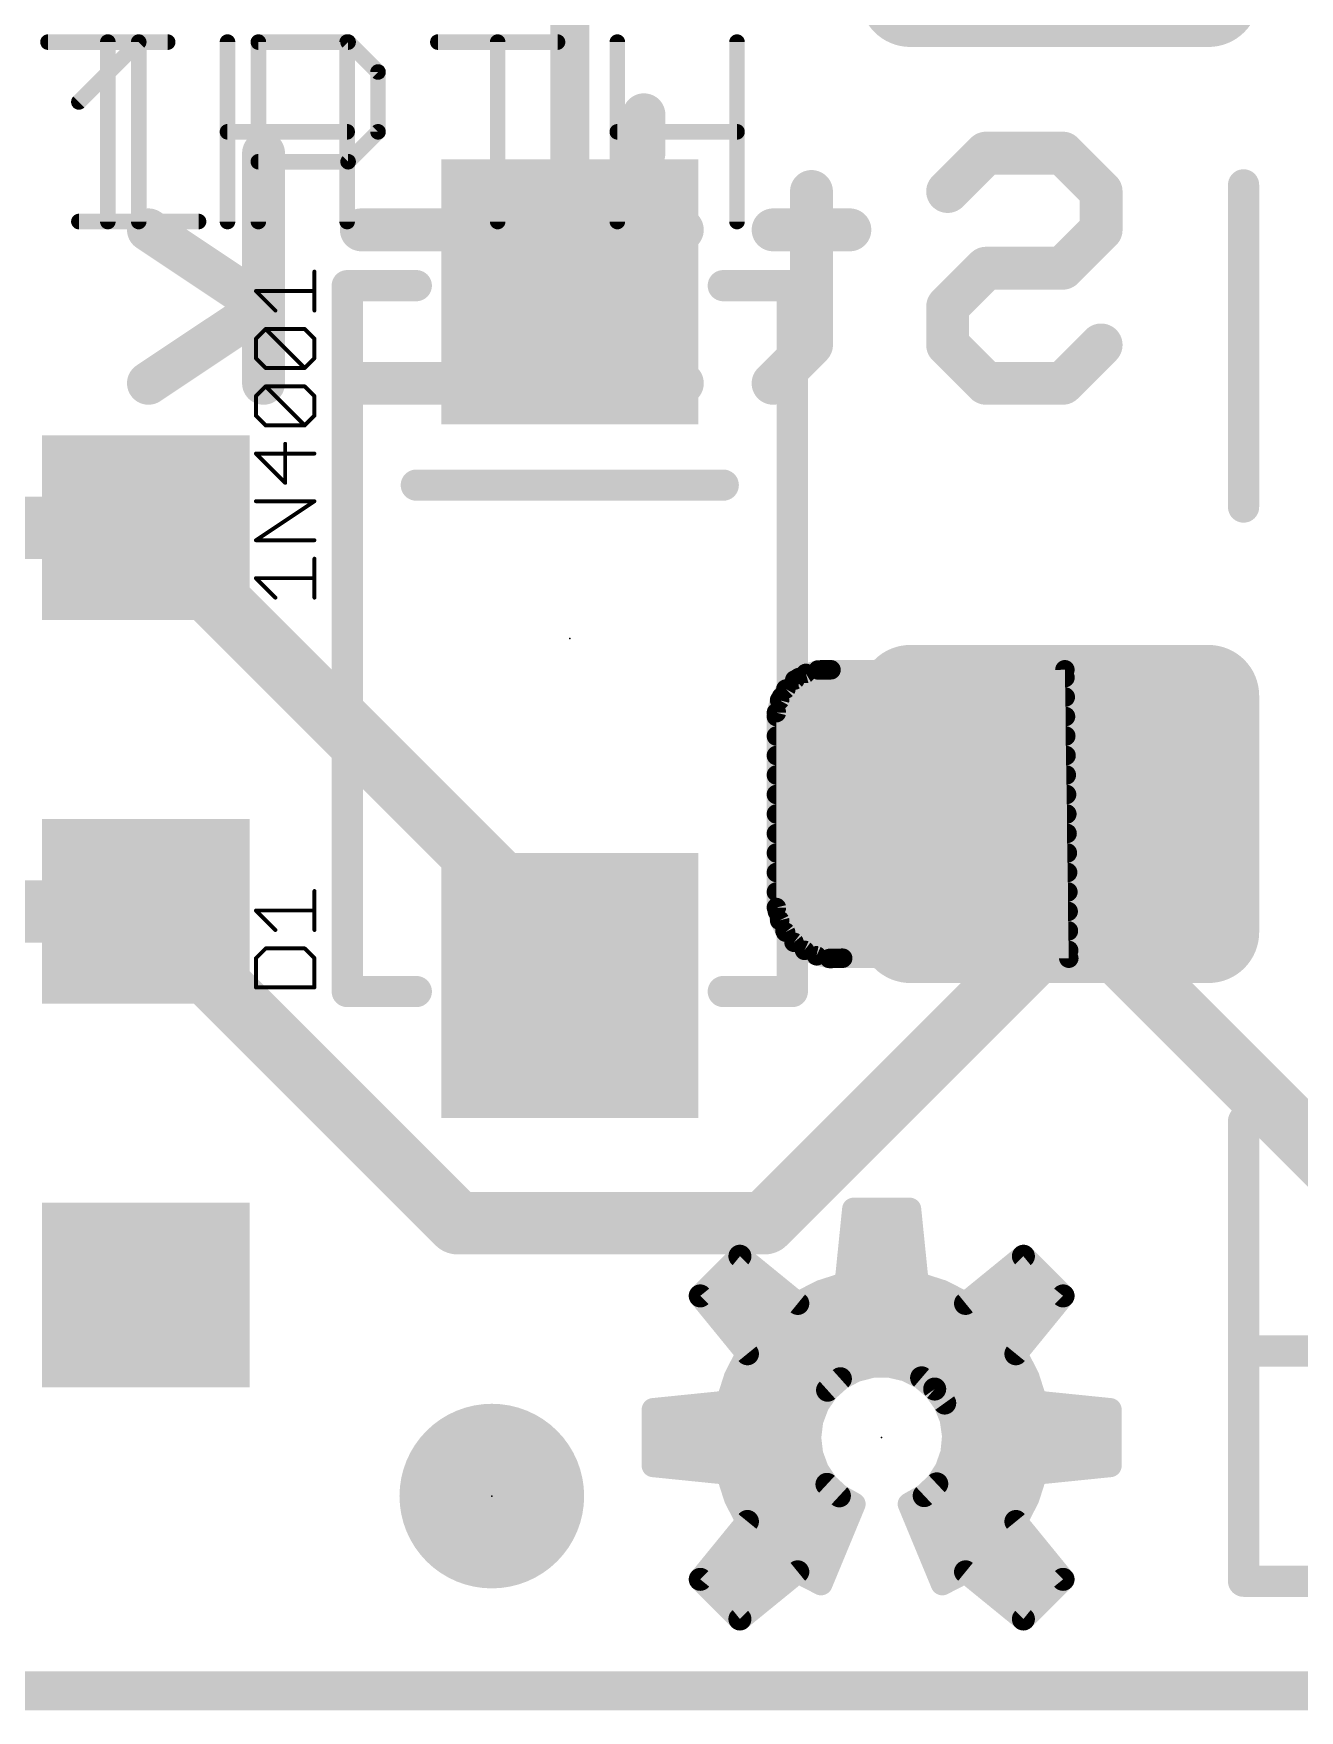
# Model space of a CAD drawing. Extents: x -128 to 56, y -3 to 18.
# Drawn here: x 5.9 to 14.15, y -0.13 to 10.8 of the extents above; entities that cross this region are included whole.
import ezdxf

# ---------------------------------------------------------------- set-up
doc = ezdxf.new("R2010")
doc.units = 0
for name, color, linetype in [('1', 12, 'CONTINUOUS'), ('16', 132, 'CONTINUOUS'), ('20', 53, 'CONTINUOUS'), ('21', 53, 'CONTINUOUS'), ('22', 53, 'CONTINUOUS'), ('23', 53, 'CONTINUOUS'), ('25', 253, 'CONTINUOUS'), ('27', 253, 'CONTINUOUS'), ('29', 253, 'CONTINUOUS'), ('31', 253, 'CONTINUOUS'), ('49', 253, 'CONTINUOUS'), ('51', 53, 'CONTINUOUS')]:
    doc.layers.add(name, color=color, linetype=linetype)

# ---------------------------------------------------------------- blocks, each defined once
blk = doc.blocks.new('RECT')
blk.add_solid([(-0.5, -0.5), (0.5, -0.5), (-0.5, 0.5), (0.5, 0.5)])
blk = doc.blocks.new('RECT320000X384000R30')
at = {"const_width": 0.3}
blk.add_lwpolyline([(0.85, -0.9), (0.85, 0.9, 0.4142), (0.7, 1.05), (-0.7, 1.05, 0.4142), (-0.85, 0.9), (-0.85, -0.9, 0.4142), (-0.7, -1.05), (0.7, -1.05, 0.4142)], format="xyb", close=True, dxfattribs=at)
blk.add_solid([(-0.7254, -0.9254), (0.7254, -0.9254), (-0.7254, 0.9254), (0.7254, 0.9254)])
blk = doc.blocks.new('RECT352512X416512R30')
at = {"const_width": 0.3305}
blk.add_lwpolyline([(0.9364, -0.9711), (0.9364, 0.9711, 0.4142), (0.7711, 1.1364), (-0.7711, 1.1364, 0.4142), (-0.9364, 0.9711), (-0.9364, -0.9711, 0.4142), (-0.7711, -1.1364), (0.7711, -1.1364, 0.4142)], format="xyb", close=True, dxfattribs=at)
blk.add_solid([(-0.7965, -0.9965), (0.7965, -0.9965), (-0.7965, 0.9965), (0.7965, 0.9965)])
blk = doc.blocks.new('PIE')
at = {"const_width": 0.5}
blk.add_lwpolyline([(0, -0.25, 1), (0, 0.25, 1), (0, -0.25)], format="xyb", dxfattribs=at)

msp = doc.modelspace()

# ---------------------------------------------------------------- linework, layer by layer
at = {"layer": '1'}
for points, const_width in [([(9.398, 9.1186), (9.398, 11.808)], 0.254), ([(0.985, 7.58), (6.635, 7.58)], 0.4064), ([(6.635, 7.58), (9.398, 4.817)], 0.4064), ([(12.588, 5.715), (12.588, 5.192)], 0.4064), ([(12.588, 5.192), (12.7, 5.08)], 0.4064), ([(0.985, 5.08), (6.635, 5.08)], 0.4064), ([(6.635, 5.08), (8.667, 3.048)], 0.4064), ([(10.668, 3.048), (12.7, 5.08)], 0.4064), ([(12.7, 5.08), (16.51, 1.27)], 0.4064), ([(9.398, 4.817), (9.398, 4.5974)], 0.4064), ([(8.667, 3.048), (10.668, 3.048)], 0.4064), ([(54.61, 0), (0, 0)], 0.254)]:
    msp.add_lwpolyline(points, dxfattribs=dict(at, const_width=const_width))
for points, const_width in [([(9.3345, 9.1186, 1), (9.4615, 9.1186)], 0.127), ([(6.7068, 7.6518, 1), (6.5632, 7.5082)], 0.2032), ([(6.635, 7.4784, 1), (6.635, 7.6816)], 0.2032), ([(12.6896, 5.715, 1), (12.4864, 5.715)], 0.2032), ([(12.6598, 5.2638, 1), (12.5162, 5.1202)], 0.2032), ([(6.7068, 5.1518, 1), (6.5632, 5.0082)], 0.2032), ([(6.635, 4.9784, 1), (6.635, 5.1816)], 0.2032), ([(12.4864, 5.192, 1), (12.6896, 5.192)], 0.2032), ([(12.7718, 5.1518, 1), (12.6282, 5.0082)], 0.2032), ([(12.7718, 5.0082, 1), (12.6282, 5.1518)], 0.2032), ([(12.6282, 5.0082, 1), (12.7718, 5.1518)], 0.2032), ([(9.4996, 4.817, 1), (9.2964, 4.817)], 0.2032), ([(9.3262, 4.7452, 1), (9.4698, 4.8888)], 0.2032), ([(9.2964, 4.5974, 1), (9.4996, 4.5974)], 0.2032), ([(8.667, 3.1496, 1), (8.667, 2.9464)], 0.2032), ([(8.5952, 2.9762, 1), (8.7388, 3.1198)], 0.2032), ([(10.5962, 3.1198, 1), (10.7398, 2.9762)], 0.2032), ([(10.668, 2.9464, 1), (10.668, 3.1496)], 0.2032)]:
    msp.add_lwpolyline(points, format="xyb", dxfattribs=dict(at, const_width=const_width))
at = {"layer": '16', "const_width": 0.254}
msp.add_lwpolyline([(54.61, 0), (0, 0)], dxfattribs=at)
at = {"layer": '20', "const_width": 0.2032}
msp.add_lwpolyline([(0, 0), (54.61, 0)], dxfattribs=at)
at = {"layer": '21'}
for points, const_width in [([(13.788, 7.715), (13.788, 9.815)], 0.2032), ([(7.948, 4.558), (7.948, 9.158)], 0.2032), ([(7.948, 9.158), (8.398, 9.158)], 0.2032), ([(10.398, 9.158), (10.848, 9.158)], 0.2032), ([(10.848, 9.158), (10.848, 4.558)], 0.2032), ([(8.398, 7.858), (10.398, 7.858)], 0.2032), ([(8.398, 4.558), (7.948, 4.558)], 0.2032), ([(10.848, 4.558), (10.398, 4.558)], 0.2032), ([(13.788, 2.215), (13.788, 3.715)], 0.2032), ([(11.2472, 3.1398), (11.198, 2.6559)], 0.15), ([(11.6128, 3.1398), (11.2472, 3.1398)], 0.15), ([(11.662, 2.6559), (11.6128, 3.1398)], 0.15), ([(11.233, 3), (11.627, 3)], 0.15), ([(10.5065, 2.833), (10.248, 2.5745)], 0.15), ([(10.8835, 2.5256), (10.5065, 2.833)], 0.15), ([(11.2177, 2.85), (11.6423, 2.85)], 0.15), ([(12.3535, 2.833), (11.9765, 2.5256)], 0.15), ([(12.612, 2.5745), (12.3535, 2.833)], 0.15), ([(10.3735, 2.7), (10.6696, 2.7)], 0.15), ([(11.2025, 2.7), (11.6575, 2.7)], 0.15), ([(12.1904, 2.7), (12.4865, 2.7)], 0.15), ([(10.248, 2.5745), (10.5554, 2.1975)], 0.15), ([(10.268, 2.55), (10.8536, 2.55)], 0.15), ([(11.0353, 2.6038), (10.8835, 2.5256)], 0.15), ([(10.9309, 2.55), (11.9291, 2.55)], 0.15), ([(11.198, 2.6559), (11.0353, 2.6038)], 0.15), ([(11.8247, 2.6038), (11.662, 2.6559)], 0.15), ([(11.9765, 2.5256), (11.8247, 2.6038)], 0.15), ([(12.0064, 2.55), (12.592, 2.55)], 0.15), ([(12.3046, 2.1975), (12.612, 2.5745)], 0.15), ([(10.3903, 2.4), (12.4697, 2.4)], 0.15), ([(10.5126, 2.25), (12.3474, 2.25)], 0.15), ([(13.788, 2.215), (15.788, 2.215)], 0.2032), ([(10.5554, 2.1975), (10.4772, 2.0457)], 0.15), ([(11.2601, 2.0878), (11.3688, 2.1156)], 0.15), ([(11.3688, 2.1156), (11.481, 2.1168)], 0.15), ([(11.481, 2.1168), (11.5902, 2.0914)], 0.15), ([(12.3828, 2.0457), (12.3046, 2.1975)], 0.15), ([(10.4772, 2.0457), (10.4251, 1.883)], 0.15), ([(10.5052, 2.1), (11.3078, 2.1)], 0.15), ([(11.0776, 1.96), (11.1611, 2.0349)], 0.15), ([(11.1611, 2.0349), (11.2601, 2.0878)], 0.15), ([(11.5532, 2.1), (12.3548, 2.1)], 0.15), ([(11.5902, 2.0914), (11.6903, 2.0406)], 0.15), ([(11.6903, 2.0406), (11.7755, 1.9676)], 0.15), ([(12.4349, 1.883), (12.3828, 2.0457)], 0.15), ([(10.4466, 1.95), (11.0707, 1.95)], 0.15), ([(11.0142, 1.8674), (11.0776, 1.96)], 0.15), ([(11.7755, 1.9676), (11.8409, 1.8764)], 0.15), ([(11.7881, 1.95), (12.4134, 1.95)], 0.15), ([(10.4251, 1.883), (9.9412, 1.8338)], 0.15), ([(9.9412, 1.8338), (9.9412, 1.4682)], 0.15), ([(9.9412, 1.8), (10.9888, 1.8)], 0.15), ([(10.9747, 1.7624), (11.0142, 1.8674)], 0.15), ([(11.8409, 1.8764), (11.8827, 1.7723)], 0.15), ([(11.8715, 1.8), (12.9188, 1.8)], 0.15), ([(12.9188, 1.8338), (12.4349, 1.883)], 0.15), ([(12.9188, 1.4682), (12.9188, 1.8338)], 0.15), ([(10.9612, 1.651), (10.9747, 1.7624)], 0.15), ([(11.8827, 1.7723), (11.8985, 1.6612)], 0.15), ([(9.9412, 1.65), (10.9613, 1.65)], 0.15), ([(10.9741, 1.5416), (10.9612, 1.651)], 0.15), ([(11.8985, 1.6612), (11.8876, 1.5495)], 0.15), ([(11.8974, 1.65), (12.9188, 1.65)], 0.15), ([(9.9412, 1.5), (10.9895, 1.5)], 0.15), ([(9.9412, 1.4682), (10.4251, 1.419)], 0.15), ([(11.0123, 1.4382), (10.9741, 1.5416)], 0.15), ([(11.8876, 1.5495), (11.8503, 1.4437)], 0.15), ([(11.8701, 1.5), (12.9188, 1.5)], 0.15), ([(12.4349, 1.419), (12.9188, 1.4682)], 0.15), ([(10.4251, 1.419), (10.4772, 1.2563)], 0.15), ([(10.4472, 1.35), (11.0712, 1.35)], 0.15), ([(11.0735, 1.3465), (11.0123, 1.4382)], 0.15), ([(11.1544, 1.2717), (11.0735, 1.3465)], 0.15), ([(11.789, 1.3497), (11.7072, 1.273)], 0.15), ([(11.8503, 1.4437), (11.789, 1.3497)], 0.15), ([(11.7893, 1.35), (12.4128, 1.35)], 0.15), ([(12.3828, 1.2563), (12.4349, 1.419)], 0.15), ([(10.4772, 1.2563), (10.5554, 1.1045)], 0.15), ([(11.2506, 1.2179), (11.1544, 1.2717)], 0.15), ([(11.7072, 1.273), (11.6094, 1.2179)], 0.15), ([(12.3046, 1.1045), (12.3828, 1.2563)], 0.15), ([(10.5062, 1.2), (11.2432, 1.2)], 0.15), ([(11.0353, 0.6982), (11.2506, 1.2179)], 0.15), ([(11.6094, 1.2179), (11.8247, 0.6982)], 0.15), ([(11.6168, 1.2), (12.3538, 1.2)], 0.15), ([(10.5554, 1.1045), (10.248, 0.7275)], 0.15), ([(10.511, 1.05), (11.181, 1.05)], 0.15), ([(11.679, 1.05), (12.349, 1.05)], 0.15), ([(12.612, 0.7275), (12.3046, 1.1045)], 0.15), ([(10.3887, 0.9), (11.1189, 0.9)], 0.15), ([(11.7411, 0.9), (12.4713, 0.9)], 0.15), ([(10.248, 0.7275), (10.5065, 0.469)], 0.15), ([(10.2663, 0.75), (10.8511, 0.75)], 0.15), ([(10.5065, 0.469), (10.8835, 0.7764)], 0.15), ([(10.8835, 0.7764), (11.0353, 0.6982)], 0.15), ([(10.9347, 0.75), (11.0568, 0.75)], 0.15), ([(11.8032, 0.75), (11.9253, 0.75)], 0.15), ([(11.8247, 0.6982), (11.9765, 0.7764)], 0.15), ([(11.9765, 0.7764), (12.3535, 0.469)], 0.15), ([(12.0089, 0.75), (12.5937, 0.75)], 0.15), ([(12.3535, 0.469), (12.612, 0.7275)], 0.15), ([(10.3755, 0.6), (10.6672, 0.6)], 0.15), ([(12.1928, 0.6), (12.4845, 0.6)], 0.15)]:
    msp.add_lwpolyline(points, dxfattribs=dict(at, const_width=const_width))
for points, const_width in [([(13.8388, 9.815, 1), (13.7372, 9.815)], 0.1016), ([(7.9988, 9.158, 1), (7.8972, 9.158)], 0.1016), ([(7.948, 9.2088, 1), (7.948, 9.1072)], 0.1016), ([(8.398, 9.1072, 1), (8.398, 9.2088)], 0.1016), ([(10.398, 9.2088, 1), (10.398, 9.1072)], 0.1016), ([(10.8988, 9.158, 1), (10.7972, 9.158)], 0.1016), ([(10.848, 9.1072, 1), (10.848, 9.2088)], 0.1016), ([(8.398, 7.9088, 1), (8.398, 7.8072)], 0.1016), ([(10.398, 7.8072, 1), (10.398, 7.9088)], 0.1016), ([(13.7372, 7.715, 1), (13.8388, 7.715)], 0.1016), ([(7.948, 4.6088, 1), (7.948, 4.5072)], 0.1016), ([(7.8972, 4.558, 1), (7.9988, 4.558)], 0.1016), ([(8.398, 4.5072, 1), (8.398, 4.6088)], 0.1016), ([(10.398, 4.6088, 1), (10.398, 4.5072)], 0.1016), ([(10.7972, 4.558, 1), (10.8988, 4.558)], 0.1016), ([(10.848, 4.5072, 1), (10.848, 4.6088)], 0.1016), ([(13.8388, 3.715, 1), (13.7372, 3.715)], 0.1016), ([(11.2472, 3.1773, 1), (11.2472, 3.1023)], 0.075), ([(11.2845, 3.136, 1), (11.2099, 3.1436)], 0.075), ([(11.6501, 3.1436, 1), (11.5755, 3.136)], 0.075), ([(11.6128, 3.1023, 1), (11.6128, 3.1773)], 0.075), ([(11.233, 3.0375, 1), (11.233, 2.9625)], 0.075), ([(11.627, 2.9625, 1), (11.627, 3.0375)], 0.075), ([(10.5302, 2.8621, 1), (10.4828, 2.8039)], 0.075), ([(10.533, 2.8065, 1), (10.48, 2.8595)], 0.075), ([(11.2177, 2.8875, 1), (11.2177, 2.8125)], 0.075), ([(11.6423, 2.8125, 1), (11.6423, 2.8875)], 0.075), ([(12.38, 2.8595, 1), (12.327, 2.8065)], 0.075), ([(12.3772, 2.8039, 1), (12.3298, 2.8621)], 0.075), ([(10.3735, 2.7375, 1), (10.3735, 2.6625)], 0.075), ([(10.6696, 2.6625, 1), (10.6696, 2.7375)], 0.075), ([(11.2025, 2.7375, 1), (11.2025, 2.6625)], 0.075), ([(11.6575, 2.6625, 1), (11.6575, 2.7375)], 0.075), ([(12.1904, 2.7375, 1), (12.1904, 2.6625)], 0.075), ([(12.4865, 2.6625, 1), (12.4865, 2.7375)], 0.075), ([(10.2771, 2.5982, 1), (10.2189, 2.5508)], 0.075), ([(10.2215, 2.601, 1), (10.2745, 2.548)], 0.075), ([(10.268, 2.5875, 1), (10.268, 2.5125)], 0.075), ([(10.8536, 2.5125, 1), (10.8536, 2.5875)], 0.075), ([(10.9309, 2.5875, 1), (10.9309, 2.5125)], 0.075), ([(11.0239, 2.6395, 1), (11.0468, 2.5681)], 0.075), ([(11.0525, 2.5705, 1), (11.0182, 2.6372)], 0.075), ([(11.1607, 2.6597, 1), (11.2353, 2.6521)], 0.075), ([(11.2094, 2.6202, 1), (11.1866, 2.6916)], 0.075), ([(11.6734, 2.6916, 1), (11.6506, 2.6202)], 0.075), ([(11.6247, 2.6521, 1), (11.6993, 2.6597)], 0.075), ([(11.8418, 2.6372, 1), (11.8075, 2.5705)], 0.075), ([(11.8132, 2.5681, 1), (11.8361, 2.6395)], 0.075), ([(11.9291, 2.5125, 1), (11.9291, 2.5875)], 0.075), ([(12.0064, 2.5875, 1), (12.0064, 2.5125)], 0.075), ([(12.6411, 2.5508, 1), (12.5829, 2.5982)], 0.075), ([(12.5855, 2.548, 1), (12.6385, 2.601)], 0.075), ([(12.592, 2.5125, 1), (12.592, 2.5875)], 0.075), ([(10.8663, 2.5589, 1), (10.9007, 2.4923)], 0.075), ([(10.8598, 2.4965, 1), (10.9072, 2.5547)], 0.075), ([(11.9528, 2.5547, 1), (12.0002, 2.4965)], 0.075), ([(11.9593, 2.4923, 1), (11.9937, 2.5589)], 0.075), ([(10.3903, 2.4375, 1), (10.3903, 2.3625)], 0.075), ([(12.4697, 2.3625, 1), (12.4697, 2.4375)], 0.075), ([(10.5126, 2.2875, 1), (10.5126, 2.2125)], 0.075), ([(12.3474, 2.2125, 1), (12.3474, 2.2875)], 0.075), ([(13.788, 2.2658, 1), (13.788, 2.1642)], 0.1016), ([(10.5887, 2.1803, 1), (10.5221, 2.2147)], 0.075), ([(10.5263, 2.1738, 1), (10.5845, 2.2212)], 0.075), ([(11.3684, 2.1531, 1), (11.3692, 2.0781)], 0.075), ([(11.3781, 2.0793, 1), (11.3595, 2.1519)], 0.075), ([(11.4895, 2.1534, 1), (11.4725, 2.0803)], 0.075), ([(11.4814, 2.0793, 1), (11.4806, 2.1543)], 0.075), ([(12.3379, 2.2147, 1), (12.2713, 2.1803)], 0.075), ([(12.2755, 2.2212, 1), (12.3337, 2.1738)], 0.075), ([(13.7372, 2.215, 1), (13.8388, 2.215)], 0.1016), ([(10.4438, 2.0628, 1), (10.5105, 2.0285)], 0.075), ([(10.5129, 2.0342, 1), (10.4415, 2.0571)], 0.075), ([(10.5052, 2.1375, 1), (10.5052, 2.0625)], 0.075), ([(11.1434, 2.068, 1), (11.1788, 2.0018)], 0.075), ([(11.1861, 2.007, 1), (11.1361, 2.0628)], 0.075), ([(11.2508, 2.1241, 1), (11.2694, 2.0514)], 0.075), ([(11.2778, 2.0547, 1), (11.2424, 2.1208)], 0.075), ([(11.3078, 2.0625, 1), (11.3078, 2.1375)], 0.075), ([(11.5532, 2.1375, 1), (11.5532, 2.0625)], 0.075), ([(11.6072, 2.1248, 1), (11.5733, 2.0579)], 0.075), ([(11.5817, 2.0548, 1), (11.5988, 2.1279)], 0.075), ([(11.7147, 2.0691, 1), (11.6659, 2.0122)], 0.075), ([(11.6734, 2.0072, 1), (11.7073, 2.0741)], 0.075), ([(12.4185, 2.0571, 1), (12.3471, 2.0342)], 0.075), ([(12.3495, 2.0285, 1), (12.4162, 2.0628)], 0.075), ([(12.3548, 2.0625, 1), (12.3548, 2.1375)], 0.075), ([(10.4466, 1.9875, 1), (10.4466, 1.9125)], 0.075), ([(11.0525, 1.9879, 1), (11.1026, 1.9321)], 0.075), ([(11.1085, 1.9388, 1), (11.0466, 1.9812)], 0.075), ([(11.0707, 1.9125, 1), (11.0707, 1.9875)], 0.075), ([(11.806, 1.9894, 1), (11.745, 1.9457)], 0.075), ([(11.7881, 1.9875, 1), (11.7881, 1.9125)], 0.075), ([(11.7511, 1.9391, 1), (11.7999, 1.996)], 0.075), ([(12.4134, 1.9125, 1), (12.4134, 1.9875)], 0.075), ([(9.9787, 1.8338, 1), (9.9037, 1.8338)], 0.075), ([(9.9374, 1.8711, 1), (9.945, 1.7965)], 0.075), ([(9.9412, 1.8375, 1), (9.9412, 1.7625)], 0.075), ([(10.3894, 1.8944, 1), (10.4608, 1.8716)], 0.075), ([(10.4289, 1.8457, 1), (10.4213, 1.9203)], 0.075), ([(10.9832, 1.8886, 1), (11.0451, 1.8462)], 0.075), ([(11.0493, 1.8542, 1), (10.9791, 1.8806)], 0.075), ([(10.9888, 1.7625, 1), (10.9888, 1.8375)], 0.075), ([(11.8756, 1.8904, 1), (11.8061, 1.8624)], 0.075), ([(11.8104, 1.8545, 1), (11.8713, 1.8982)], 0.075), ([(11.8715, 1.8375, 1), (11.8715, 1.7625)], 0.075), ([(12.4387, 1.9203, 1), (12.4311, 1.8457)], 0.075), ([(12.3992, 1.8716, 1), (12.4706, 1.8944)], 0.075), ([(12.9563, 1.8338, 1), (12.8813, 1.8338)], 0.075), ([(12.915, 1.7965, 1), (12.9226, 1.8711)], 0.075), ([(12.9188, 1.7625, 1), (12.9188, 1.8375)], 0.075), ([(10.9396, 1.7756, 1), (11.0097, 1.7492)], 0.075), ([(11.0119, 1.7579, 1), (10.9374, 1.7669)], 0.075), ([(11.9198, 1.7776, 1), (11.8455, 1.767)], 0.075), ([(11.8479, 1.7583, 1), (11.9175, 1.7862)], 0.075), ([(9.9412, 1.6875, 1), (9.9412, 1.6125)], 0.075), ([(10.9984, 1.6554, 1), (10.924, 1.6466)], 0.075), ([(10.924, 1.6555, 1), (10.9984, 1.6465)], 0.075), ([(10.9613, 1.6125, 1), (10.9613, 1.6875)], 0.075), ([(11.8974, 1.6875, 1), (11.8974, 1.6125)], 0.075), ([(11.9359, 1.6575, 1), (11.8612, 1.6648)], 0.075), ([(11.8614, 1.6559, 1), (11.9357, 1.6665)], 0.075), ([(12.9188, 1.6125, 1), (12.9188, 1.6875)], 0.075), ([(9.9412, 1.5375, 1), (9.9412, 1.4625)], 0.075), ([(9.945, 1.5055, 1), (9.9374, 1.4309)], 0.075), ([(11.0093, 1.5545, 1), (10.939, 1.5286)], 0.075), ([(10.9369, 1.5372, 1), (11.0114, 1.546)], 0.075), ([(10.9895, 1.4625, 1), (10.9895, 1.5375)], 0.075), ([(11.8701, 1.5375, 1), (11.8701, 1.4625)], 0.075), ([(11.8502, 1.5532, 1), (11.9249, 1.5458)], 0.075), ([(11.9229, 1.5371, 1), (11.8522, 1.562)], 0.075), ([(12.9226, 1.4309, 1), (12.915, 1.5055)], 0.075), ([(12.9188, 1.4625, 1), (12.9188, 1.5375)], 0.075), ([(9.9037, 1.4682, 1), (9.9787, 1.4682)], 0.075), ([(10.4608, 1.4304, 1), (10.3894, 1.4076)], 0.075), ([(10.4472, 1.3875, 1), (10.4472, 1.3125)], 0.075), ([(10.4213, 1.3817, 1), (10.4289, 1.4563)], 0.075), ([(11.0435, 1.459, 1), (10.9811, 1.4173)], 0.075), ([(10.9771, 1.4252, 1), (11.0475, 1.4511)], 0.075), ([(11.099, 1.3741, 1), (11.0481, 1.319)], 0.075), ([(11.0712, 1.3125, 1), (11.0712, 1.3875)], 0.075), ([(11.7893, 1.3875, 1), (11.7893, 1.3125)], 0.075), ([(11.8147, 1.3223, 1), (11.7634, 1.377)], 0.075), ([(11.815, 1.4561, 1), (11.8857, 1.4312)], 0.075), ([(11.8818, 1.4232, 1), (11.8189, 1.4641)], 0.075), ([(12.4311, 1.4563, 1), (12.4387, 1.3817)], 0.075), ([(12.4706, 1.4076, 1), (12.3992, 1.4304)], 0.075), ([(12.4128, 1.3125, 1), (12.4128, 1.3875)], 0.075), ([(12.8813, 1.4682, 1), (12.9563, 1.4682)], 0.075), ([(10.5105, 1.2735, 1), (10.4438, 1.2392)], 0.075), ([(11.0423, 1.3257, 1), (11.1047, 1.3674)], 0.075), ([(11.1728, 1.3045, 1), (11.1361, 1.239)], 0.075), ([(11.129, 1.2442, 1), (11.1799, 1.2993)], 0.075), ([(11.6815, 1.3003, 1), (11.7328, 1.2456)], 0.075), ([(11.7256, 1.2403, 1), (11.6888, 1.3056)], 0.075), ([(11.7576, 1.3702, 1), (11.8205, 1.3292)], 0.075), ([(12.4162, 1.2392, 1), (12.3495, 1.2735)], 0.075), ([(10.4415, 1.2449, 1), (10.5129, 1.2678)], 0.075), ([(10.5062, 1.2375, 1), (10.5062, 1.1625)], 0.075), ([(11.2852, 1.2035, 1), (11.216, 1.2323)], 0.075), ([(11.2323, 1.1852, 1), (11.2689, 1.2506)], 0.075), ([(11.2432, 1.1625, 1), (11.2432, 1.2375)], 0.075), ([(11.644, 1.2323, 1), (11.5748, 1.2035)], 0.075), ([(11.591, 1.2506, 1), (11.6278, 1.1852)], 0.075), ([(11.6168, 1.2375, 1), (11.6168, 1.1625)], 0.075), ([(12.3471, 1.2678, 1), (12.4185, 1.2449)], 0.075), ([(12.3538, 1.1625, 1), (12.3538, 1.2375)], 0.075), ([(10.511, 1.0875, 1), (10.511, 1.0125)], 0.075), ([(10.5221, 1.0873, 1), (10.5887, 1.1217)], 0.075), ([(10.5845, 1.0808, 1), (10.5263, 1.1282)], 0.075), ([(11.181, 1.0125, 1), (11.181, 1.0875)], 0.075), ([(11.679, 1.0875, 1), (11.679, 1.0125)], 0.075), ([(12.3337, 1.1282, 1), (12.2755, 1.0808)], 0.075), ([(12.2713, 1.1217, 1), (12.3379, 1.0873)], 0.075), ([(12.349, 1.0125, 1), (12.349, 1.0875)], 0.075), ([(10.3887, 0.9375, 1), (10.3887, 0.8625)], 0.075), ([(11.1189, 0.8625, 1), (11.1189, 0.9375)], 0.075), ([(11.7411, 0.9375, 1), (11.7411, 0.8625)], 0.075), ([(12.4713, 0.8625, 1), (12.4713, 0.9375)], 0.075), ([(10.2745, 0.754, 1), (10.2215, 0.701)], 0.075), ([(10.2189, 0.7512, 1), (10.2771, 0.7038)], 0.075), ([(10.2663, 0.7875, 1), (10.2663, 0.7125)], 0.075), ([(10.9007, 0.8097, 1), (10.8663, 0.7431)], 0.075), ([(10.8511, 0.7125, 1), (10.8511, 0.7875)], 0.075), ([(10.9072, 0.7473, 1), (10.8598, 0.8055)], 0.075), ([(10.9347, 0.7875, 1), (10.9347, 0.7125)], 0.075), ([(11.0181, 0.6649, 1), (11.0525, 0.7315)], 0.075), ([(11.0568, 0.7125, 1), (11.0568, 0.7875)], 0.075), ([(11.8032, 0.7875, 1), (11.8032, 0.7125)], 0.075), ([(11.8075, 0.7315, 1), (11.8419, 0.6649)], 0.075), ([(11.9253, 0.7125, 1), (11.9253, 0.7875)], 0.075), ([(12.0002, 0.8055, 1), (11.9528, 0.7473)], 0.075), ([(11.9937, 0.7431, 1), (11.9593, 0.8097)], 0.075), ([(12.0089, 0.7875, 1), (12.0089, 0.7125)], 0.075), ([(12.5829, 0.7038, 1), (12.6411, 0.7512)], 0.075), ([(12.6385, 0.701, 1), (12.5855, 0.754)], 0.075), ([(12.5937, 0.7125, 1), (12.5937, 0.7875)], 0.075), ([(10.3755, 0.6375, 1), (10.3755, 0.5625)], 0.075), ([(10.6672, 0.5625, 1), (10.6672, 0.6375)], 0.075), ([(11.0007, 0.7126, 1), (11.0699, 0.6838)], 0.075), ([(11.7901, 0.6838, 1), (11.8593, 0.7126)], 0.075), ([(12.1928, 0.6375, 1), (12.1928, 0.5625)], 0.075), ([(12.4845, 0.5625, 1), (12.4845, 0.6375)], 0.075), ([(10.4828, 0.4981, 1), (10.5302, 0.4399)], 0.075), ([(10.48, 0.4425, 1), (10.533, 0.4955)], 0.075), ([(12.327, 0.4955, 1), (12.38, 0.4425)], 0.075), ([(12.3298, 0.4399, 1), (12.3772, 0.4981)], 0.075)]:
    msp.add_lwpolyline(points, format="xyb", dxfattribs=dict(at, const_width=const_width))
at = {"layer": '22', "const_width": 0.2794}
for points in [[(9.8813, 10.2716), (9.8813, 10.0216)], [(7.4027, 8.5217), (7.4027, 10.0216)], [(11.8599, 9.7716), (12.1099, 10.0216)], [(12.1099, 10.0216), (12.6099, 10.0216)], [(12.6099, 10.0216), (12.8598, 9.7716)], [(10.9727, 9.7716), (10.9727, 8.7717)], [(12.8598, 9.7716), (12.8598, 9.5216)], [(7.4027, 9.0217), (6.6527, 9.5216)], [(8.0399, 9.5216), (8.7898, 9.5216)], [(8.7898, 9.5216), (9.0398, 9.2716)], [(10.1313, 9.5216), (9.8813, 9.5216)], [(9.8813, 9.5216), (9.8813, 8.5217)], [(11.2227, 9.5216), (10.7227, 9.5216)], [(12.8598, 9.5216), (12.6099, 9.2716)], [(9.0398, 9.2716), (9.0398, 8.7717)], [(12.1099, 9.2716), (11.8599, 9.0217)], [(12.6099, 9.2716), (12.1099, 9.2716)], [(6.6527, 8.5217), (7.4027, 9.0217)], [(11.8599, 9.0217), (11.8599, 8.7717)], [(9.0398, 8.7717), (8.7898, 8.5217)], [(10.9727, 8.7717), (10.7227, 8.5217)], [(11.8599, 8.7717), (12.1099, 8.5217)], [(12.6099, 8.5217), (12.8598, 8.7717)], [(8.7898, 8.5217), (8.0399, 8.5217)], [(10.1313, 8.5217), (9.6313, 8.5217)], [(12.1099, 8.5217), (12.6099, 8.5217)]]:
    msp.add_lwpolyline(points, dxfattribs=at)
at = {"layer": '22', "const_width": 0.1397}
for points in [[(9.9511, 10.2716, 1), (9.8114, 10.2716)], [(7.4725, 10.0216, 1), (7.3328, 10.0216)], [(9.8114, 10.0216, 1), (9.9511, 10.0216)], [(12.1099, 10.0914, 1), (12.1099, 9.9517)], [(12.1593, 9.9722, 1), (12.0605, 10.071)], [(12.6593, 10.071, 1), (12.5605, 9.9722)], [(12.6099, 9.9517, 1), (12.6099, 10.0914)], [(11.0426, 9.7716, 1), (10.9029, 9.7716)], [(11.8105, 9.821, 1), (11.9093, 9.7222)], [(12.9297, 9.7716, 1), (12.79, 9.7716)], [(12.8105, 9.7222, 1), (12.9092, 9.821)], [(6.6915, 9.5797, 1), (6.614, 9.4635)], [(8.0399, 9.5915, 1), (8.0399, 9.4518)], [(8.8392, 9.571, 1), (8.7404, 9.4722)], [(8.7898, 9.4518, 1), (8.7898, 9.5915)], [(9.8813, 9.5915, 1), (9.8813, 9.4518)], [(9.9511, 9.5216, 1), (9.8114, 9.5216)], [(10.1313, 9.4518, 1), (10.1313, 9.5915)], [(10.7227, 9.5915, 1), (10.7227, 9.4518)], [(11.2227, 9.4518, 1), (11.2227, 9.5915)], [(12.9092, 9.4722, 1), (12.8105, 9.571)], [(12.79, 9.5216, 1), (12.9297, 9.5216)], [(9.1097, 9.2716, 1), (8.97, 9.2716)], [(12.1099, 9.3415, 1), (12.1099, 9.2018)], [(12.1593, 9.2222, 1), (12.0605, 9.321)], [(12.6099, 9.2018, 1), (12.6099, 9.3415)], [(8.9904, 9.2222, 1), (9.0892, 9.321)], [(12.5605, 9.321, 1), (12.6593, 9.2222)], [(7.4414, 8.9635, 1), (7.3639, 9.0798)], [(7.3639, 8.9635, 1), (7.4414, 9.0798)], [(11.8105, 9.0711, 1), (11.9093, 8.9723)], [(11.9298, 9.0217, 1), (11.7901, 9.0217)], [(9.0892, 8.7223, 1), (8.9904, 8.8211)], [(11.0221, 8.7223, 1), (10.9233, 8.8211)], [(11.9093, 8.8211, 1), (11.8105, 8.7223)], [(12.9092, 8.7223, 1), (12.8105, 8.8211)], [(8.97, 8.7717, 1), (9.1097, 8.7717)], [(10.9029, 8.7717, 1), (11.0426, 8.7717)], [(11.7901, 8.7717, 1), (11.9298, 8.7717)], [(6.614, 8.5798, 1), (6.6915, 8.4636)], [(8.0399, 8.5916, 1), (8.0399, 8.4519)], [(8.7404, 8.5711, 1), (8.8392, 8.4723)], [(8.7898, 8.4519, 1), (8.7898, 8.5916)], [(9.6313, 8.5916, 1), (9.6313, 8.4519)], [(10.1313, 8.4519, 1), (10.1313, 8.5916)], [(10.6733, 8.5711, 1), (10.7721, 8.4723)], [(12.1099, 8.5916, 1), (12.1099, 8.4519)], [(12.0605, 8.4723, 1), (12.1593, 8.5711)], [(12.5605, 8.5711, 1), (12.6593, 8.4723)], [(12.6099, 8.4519, 1), (12.6099, 8.5916)], [(7.3328, 8.5217, 1), (7.4725, 8.5217)], [(9.8114, 8.5217, 1), (9.9511, 8.5217)]]:
    msp.add_lwpolyline(points, format="xyb", dxfattribs=at)
at = {"layer": '23'}
for p in [(9.398, 6.858), (11.43, 1.651), (8.89, 1.27)]:
    msp.add_point(p, dxfattribs=at)
at = {"layer": '25', "const_width": 0.0127}
for points in [[(7.7407, 5.2131, 1), (7.7279, 5.2131)], [(7.3575, 5.0905, 1), (7.3485, 5.0815)], [(7.353, 5.0924, 1), (7.353, 5.0797)], [(7.7343, 5.0797, 1), (7.7343, 5.0924)], [(7.4756, 4.9544, 1), (7.4846, 4.9634)], [(7.7279, 4.9589, 1), (7.7407, 4.9589)], [(7.4165, 4.8453, 1), (7.4165, 4.8326)], [(7.421, 4.8344, 1), (7.412, 4.8434)], [(7.6752, 4.8434, 1), (7.6663, 4.8344)], [(7.6707, 4.8326, 1), (7.6707, 4.8453)], [(7.3593, 4.7754, 1), (7.3466, 4.7754)], [(7.3485, 4.7799, 1), (7.3575, 4.7709)], [(7.7407, 4.7754, 1), (7.7279, 4.7754)], [(7.7298, 4.7709, 1), (7.7388, 4.7799)], [(7.3466, 4.5847, 1), (7.3593, 4.5847)], [(7.353, 4.5911, 1), (7.353, 4.5784)], [(7.7279, 4.5847, 1), (7.7407, 4.5847)], [(7.7343, 4.5784, 1), (7.7343, 4.5911)]]:
    msp.add_lwpolyline(points, format="xyb", dxfattribs=at)
at = {"layer": '25', "const_width": 0.0254}
for points in [[(7.7343, 4.9589), (7.7343, 5.2131)], [(7.4801, 4.9589), (7.353, 5.086)], [(7.353, 5.086), (7.7343, 5.086)], [(7.4165, 4.8389), (7.353, 4.7754)], [(7.6707, 4.8389), (7.4165, 4.8389)], [(7.7343, 4.7754), (7.6707, 4.8389)], [(7.353, 4.7754), (7.353, 4.5847)], [(7.7343, 4.5847), (7.7343, 4.7754)], [(7.353, 4.5847), (7.7343, 4.5847)]]:
    msp.add_lwpolyline(points, dxfattribs=at)
at = {"layer": '27'}
for points, const_width in [([(5.9984, 10.7452), (6.778, 10.7452)], 0.1016), ([(6.1996, 10.3554), (6.5894, 10.7452)], 0.1016), ([(6.3882, 9.5758), (6.3882, 10.7452)], 0.1016), ([(6.5894, 10.7452), (6.5894, 9.5758)], 0.1016), ([(7.1678, 9.5758), (7.1678, 10.7452)], 0.1016), ([(7.369, 9.5758), (7.369, 10.7452)], 0.1016), ([(7.369, 10.7452), (7.9537, 10.7452)], 0.1016), ([(7.9474, 10.7452), (7.9474, 9.5758)], 0.1016), ([(7.9537, 10.7452), (8.1486, 10.5503)], 0.1016), ([(8.5384, 10.7452), (9.318, 10.7452)], 0.1016), ([(8.9282, 9.5758), (8.9282, 10.7452)], 0.1016), ([(9.7078, 9.5758), (9.7078, 10.7452)], 0.1016), ([(10.4874, 10.7452), (10.4874, 9.5758)], 0.1016), ([(8.1486, 10.5503), (8.1486, 10.1605)], 0.1016), ([(7.1678, 10.1605), (7.9474, 10.1605)], 0.1016), ([(8.1486, 10.1605), (7.9537, 9.9656)], 0.1016), ([(9.7078, 10.1605), (10.4874, 10.1605)], 0.1016), ([(7.9537, 9.9656), (7.369, 9.9656)], 0.1016), ([(6.1996, 9.5758), (6.9792, 9.5758)], 0.1016), ([(7.7343, 8.9957), (7.7343, 9.2499)], 0.0254), ([(7.4801, 8.9957), (7.353, 9.1228)], 0.0254), ([(7.353, 9.1228), (7.7343, 9.1228)], 0.0254), ([(7.353, 8.8122), (7.4165, 8.8757)], 0.0254), ([(7.4165, 8.8757), (7.6707, 8.8757)], 0.0254), ([(7.6707, 8.6215), (7.4165, 8.8757)], 0.0254), ([(7.6707, 8.8757), (7.7343, 8.8122)], 0.0254), ([(7.353, 8.6851), (7.353, 8.8122)], 0.0254), ([(7.7343, 8.8122), (7.7343, 8.6851)], 0.0254), ([(7.4165, 8.6215), (7.353, 8.6851)], 0.0254), ([(7.6707, 8.6215), (7.4165, 8.6215)], 0.0254), ([(7.7343, 8.6851), (7.6707, 8.6215)], 0.0254), ([(7.353, 8.438), (7.4165, 8.5015)], 0.0254), ([(7.353, 8.3109), (7.353, 8.438)], 0.0254), ([(7.4165, 8.5015), (7.6707, 8.5015)], 0.0254), ([(7.6707, 8.2473), (7.4165, 8.5015)], 0.0254), ([(7.6707, 8.5015), (7.7343, 8.438)], 0.0254), ([(7.7343, 8.438), (7.7343, 8.3109)], 0.0254), ([(7.4165, 8.2473), (7.353, 8.3109)], 0.0254), ([(7.7343, 8.3109), (7.6707, 8.2473)], 0.0254), ([(7.6707, 8.2473), (7.4165, 8.2473)], 0.0254), ([(7.5436, 7.8731), (7.5436, 8.1273)], 0.0254), ([(7.7343, 8.0638), (7.353, 8.0638)], 0.0254), ([(7.353, 8.0638), (7.5436, 7.8731)], 0.0254), ([(7.353, 7.4989), (7.7343, 7.7531)], 0.0254), ([(7.7343, 7.7531), (7.353, 7.7531)], 0.0254), ([(7.7343, 7.4989), (7.353, 7.4989)], 0.0254), ([(7.7343, 7.1247), (7.7343, 7.3789)], 0.0254), ([(7.4801, 7.1247), (7.353, 7.2518)], 0.0254), ([(7.353, 7.2518), (7.7343, 7.2518)], 0.0254)]:
    msp.add_lwpolyline(points, dxfattribs=dict(at, const_width=const_width))
for points, const_width in [([(5.9984, 10.7706, 1), (5.9984, 10.7198)], 0.0508), ([(6.4136, 10.7452, 1), (6.3628, 10.7452)], 0.0508), ([(6.6148, 10.7452, 1), (6.564, 10.7452)], 0.0508), ([(6.6074, 10.7272, 1), (6.5714, 10.7632)], 0.0508), ([(6.778, 10.7198, 1), (6.778, 10.7706)], 0.0508), ([(7.1932, 10.7452, 1), (7.1424, 10.7452)], 0.0508), ([(7.3944, 10.7452, 1), (7.3436, 10.7452)], 0.0508), ([(7.369, 10.7706, 1), (7.369, 10.7198)], 0.0508), ([(7.9728, 10.7452, 1), (7.922, 10.7452)], 0.0508), ([(7.9716, 10.7632, 1), (7.9357, 10.7272)], 0.0508), ([(7.9537, 10.7198, 1), (7.9537, 10.7706)], 0.0508), ([(8.5384, 10.7706, 1), (8.5384, 10.7198)], 0.0508), ([(8.9536, 10.7452, 1), (8.9028, 10.7452)], 0.0508), ([(9.318, 10.7198, 1), (9.318, 10.7706)], 0.0508), ([(9.7332, 10.7452, 1), (9.6824, 10.7452)], 0.0508), ([(10.5128, 10.7452, 1), (10.462, 10.7452)], 0.0508), ([(8.174, 10.5503, 1), (8.1232, 10.5503)], 0.0508), ([(8.1306, 10.5323, 1), (8.1665, 10.5683)], 0.0508), ([(6.1816, 10.3734, 1), (6.2176, 10.3374)], 0.0508), ([(7.1678, 10.1859, 1), (7.1678, 10.1351)], 0.0508), ([(7.9474, 10.1351, 1), (7.9474, 10.1859)], 0.0508), ([(8.1232, 10.1605, 1), (8.174, 10.1605)], 0.0508), ([(8.1665, 10.1425, 1), (8.1306, 10.1785)], 0.0508), ([(9.7078, 10.1859, 1), (9.7078, 10.1351)], 0.0508), ([(10.4874, 10.1351, 1), (10.4874, 10.1859)], 0.0508), ([(7.369, 9.991, 1), (7.369, 9.9402)], 0.0508), ([(7.9357, 9.9836, 1), (7.9716, 9.9476)], 0.0508), ([(7.9537, 9.9402, 1), (7.9537, 9.991)], 0.0508), ([(6.1996, 9.6012, 1), (6.1996, 9.5504)], 0.0508), ([(6.9792, 9.5504, 1), (6.9792, 9.6012)], 0.0508), ([(6.3628, 9.5758, 1), (6.4136, 9.5758)], 0.0508), ([(6.564, 9.5758, 1), (6.6148, 9.5758)], 0.0508), ([(7.1424, 9.5758, 1), (7.1932, 9.5758)], 0.0508), ([(7.3436, 9.5758, 1), (7.3944, 9.5758)], 0.0508), ([(7.922, 9.5758, 1), (7.9728, 9.5758)], 0.0508), ([(8.9028, 9.5758, 1), (8.9536, 9.5758)], 0.0508), ([(9.6824, 9.5758, 1), (9.7332, 9.5758)], 0.0508), ([(10.462, 9.5758, 1), (10.5128, 9.5758)], 0.0508), ([(7.7407, 9.2499, 1), (7.7279, 9.2499)], 0.0127), ([(7.353, 9.1292, 1), (7.353, 9.1165)], 0.0127), ([(7.3575, 9.1273, 1), (7.3485, 9.1183)], 0.0127), ([(7.7343, 9.1165, 1), (7.7343, 9.1292)], 0.0127), ([(7.4756, 8.9912, 1), (7.4846, 9.0002)], 0.0127), ([(7.7279, 8.9957, 1), (7.7407, 8.9957)], 0.0127), ([(7.4165, 8.8821, 1), (7.4165, 8.8694)], 0.0127), ([(7.421, 8.8802, 1), (7.412, 8.8713)], 0.0127), ([(7.421, 8.8713, 1), (7.412, 8.8802)], 0.0127), ([(7.6752, 8.8802, 1), (7.6663, 8.8713)], 0.0127), ([(7.6707, 8.8694, 1), (7.6707, 8.8821)], 0.0127), ([(7.3593, 8.8122, 1), (7.3466, 8.8122)], 0.0127), ([(7.3485, 8.8167, 1), (7.3575, 8.8077)], 0.0127), ([(7.7407, 8.8122, 1), (7.7279, 8.8122)], 0.0127), ([(7.7298, 8.8077, 1), (7.7388, 8.8167)], 0.0127), ([(7.3466, 8.6851, 1), (7.3593, 8.6851)], 0.0127), ([(7.3575, 8.6896, 1), (7.3485, 8.6806)], 0.0127), ([(7.4165, 8.6279, 1), (7.4165, 8.6152)], 0.0127), ([(7.6707, 8.6152, 1), (7.6707, 8.6279)], 0.0127), ([(7.7279, 8.6851, 1), (7.7407, 8.6851)], 0.0127), ([(7.7388, 8.6806, 1), (7.7298, 8.6896)], 0.0127), ([(7.412, 8.617, 1), (7.421, 8.626)], 0.0127), ([(7.6663, 8.626, 1), (7.6752, 8.617)], 0.0127), ([(7.6663, 8.617, 1), (7.6752, 8.626)], 0.0127), ([(7.3593, 8.438, 1), (7.3466, 8.438)], 0.0127), ([(7.3485, 8.4425, 1), (7.3575, 8.4335)], 0.0127), ([(7.4165, 8.5079, 1), (7.4165, 8.4952)], 0.0127), ([(7.421, 8.506, 1), (7.412, 8.497)], 0.0127), ([(7.421, 8.497, 1), (7.412, 8.506)], 0.0127), ([(7.6752, 8.506, 1), (7.6663, 8.497)], 0.0127), ([(7.6707, 8.4952, 1), (7.6707, 8.5079)], 0.0127), ([(7.7407, 8.438, 1), (7.7279, 8.438)], 0.0127), ([(7.7298, 8.4335, 1), (7.7388, 8.4425)], 0.0127), ([(7.3466, 8.3109, 1), (7.3593, 8.3109)], 0.0127), ([(7.3575, 8.3154, 1), (7.3485, 8.3064)], 0.0127), ([(7.7279, 8.3109, 1), (7.7407, 8.3109)], 0.0127), ([(7.7388, 8.3064, 1), (7.7298, 8.3154)], 0.0127), ([(7.4165, 8.2537, 1), (7.4165, 8.241)], 0.0127), ([(7.412, 8.2428, 1), (7.421, 8.2518)], 0.0127), ([(7.6663, 8.2518, 1), (7.6752, 8.2428)], 0.0127), ([(7.6663, 8.2428, 1), (7.6752, 8.2518)], 0.0127), ([(7.6707, 8.241, 1), (7.6707, 8.2537)], 0.0127), ([(7.55, 8.1273, 1), (7.5373, 8.1273)], 0.0127), ([(7.3575, 8.0683, 1), (7.3485, 8.0593)], 0.0127), ([(7.353, 8.0701, 1), (7.353, 8.0574)], 0.0127), ([(7.7343, 8.0574, 1), (7.7343, 8.0701)], 0.0127), ([(7.5373, 7.8731, 1), (7.55, 7.8731)], 0.0127), ([(7.5391, 7.8686, 1), (7.5481, 7.8776)], 0.0127), ([(7.353, 7.7595, 1), (7.353, 7.7468)], 0.0127), ([(7.7378, 7.7478, 1), (7.7308, 7.7584)], 0.0127), ([(7.7343, 7.7468, 1), (7.7343, 7.7595)], 0.0127), ([(7.353, 7.5053, 1), (7.353, 7.4926)], 0.0127), ([(7.3495, 7.5042, 1), (7.3565, 7.4936)], 0.0127), ([(7.7343, 7.4926, 1), (7.7343, 7.5053)], 0.0127), ([(7.7407, 7.3789, 1), (7.7279, 7.3789)], 0.0127), ([(7.353, 7.2582, 1), (7.353, 7.2455)], 0.0127), ([(7.3575, 7.2563, 1), (7.3485, 7.2473)], 0.0127), ([(7.7343, 7.2455, 1), (7.7343, 7.2582)], 0.0127), ([(7.4756, 7.1202, 1), (7.4846, 7.1292)], 0.0127), ([(7.7279, 7.1247, 1), (7.7407, 7.1247)], 0.0127)]:
    msp.add_lwpolyline(points, format="xyb", dxfattribs=dict(at, const_width=const_width))
at = {"layer": '31', "const_width": 0.127}
for points in [[(10.9359, 6.6313), (10.8641, 6.5887)], [(10.8899, 6.604), (12.6245, 6.604)], [(11.0163, 6.6538), (10.9359, 6.6313)], [(11.0998, 6.6548), (11.0163, 6.6538)], [(12.6238, 6.6548), (11.0998, 6.6548)], [(12.6492, 4.7752), (12.6238, 6.6548)], [(10.8058, 6.529), (10.7649, 6.4563)], [(10.8641, 6.5887), (10.8058, 6.529)], [(10.7649, 6.4563), (10.7442, 6.3754)], [(10.7765, 6.477), (12.6262, 6.477)], [(10.7442, 6.3754), (10.7442, 5.1054)], [(10.7442, 6.35), (12.6279, 6.35)], [(10.7442, 6.223), (12.6296, 6.223)], [(10.7442, 6.096), (12.6314, 6.096)], [(10.7442, 5.969), (12.6331, 5.969)], [(10.7442, 5.842), (12.6348, 5.842)], [(10.7442, 5.715), (12.6365, 5.715)], [(10.7442, 5.588), (12.6382, 5.588)], [(10.7442, 5.461), (12.6399, 5.461)], [(10.7442, 5.334), (12.6417, 5.334)], [(10.7442, 5.207), (12.6434, 5.207)], [(10.7442, 5.1054), (10.7651, 5.0219)], [(10.7505, 5.08), (12.6451, 5.08)], [(10.7651, 5.0219), (10.804, 4.9451)], [(10.8, 4.953), (12.6468, 4.953)], [(10.804, 4.9451), (10.859, 4.8789)], [(10.859, 4.8789), (10.9274, 4.8266)], [(10.9274, 4.8266), (11.0057, 4.7909)], [(10.9288, 4.826), (12.6485, 4.826)], [(11.0057, 4.7909), (11.0899, 4.7734)], [(11.0899, 4.7734), (11.176, 4.7752)], [(11.176, 4.7752), (12.6492, 4.7752)]]:
    msp.add_lwpolyline(points, dxfattribs=at)
at = {"layer": '31', "const_width": 0.0635}
for points in [[(10.8899, 6.6357, 1), (10.8899, 6.5723)], [(10.9274, 6.6619, 1), (10.9445, 6.6007)], [(10.9521, 6.604, 1), (10.9198, 6.6586)], [(11.016, 6.6856, 1), (11.0167, 6.6221)], [(11.0249, 6.6233, 1), (11.0078, 6.6844)], [(11.0998, 6.6866, 1), (11.0998, 6.6231)], [(11.1002, 6.6231, 1), (11.0994, 6.6865)], [(12.6555, 6.6552, 1), (12.5921, 6.6544)], [(12.6238, 6.6231, 1), (12.6238, 6.6866)], [(12.6245, 6.5723, 1), (12.6245, 6.6357)], [(10.7831, 6.5512, 1), (10.8285, 6.5069)], [(10.8335, 6.5135, 1), (10.7781, 6.5446)], [(10.8479, 6.6161, 1), (10.8803, 6.5614)], [(10.8868, 6.5666, 1), (10.8414, 6.6109)], [(10.7372, 6.4718, 1), (10.7926, 6.4407)], [(10.7956, 6.4484, 1), (10.7341, 6.4641)], [(10.7765, 6.5088, 1), (10.7765, 6.4453)], [(12.6262, 6.4453, 1), (12.6262, 6.5088)], [(10.7134, 6.3833, 1), (10.775, 6.3675)], [(10.7442, 6.3818, 1), (10.7442, 6.3183)], [(10.776, 6.3754, 1), (10.7125, 6.3754)], [(12.6279, 6.3183, 1), (12.6279, 6.3818)], [(10.7442, 6.2547, 1), (10.7442, 6.1913)], [(12.6296, 6.1913, 1), (12.6296, 6.2547)], [(10.7442, 6.1277, 1), (10.7442, 6.0643)], [(12.6314, 6.0643, 1), (12.6314, 6.1277)], [(10.7442, 6.0008, 1), (10.7442, 5.9373)], [(12.6331, 5.9373, 1), (12.6331, 6.0008)], [(10.7442, 5.8738, 1), (10.7442, 5.8103)], [(12.6348, 5.8103, 1), (12.6348, 5.8738)], [(10.7442, 5.7467, 1), (10.7442, 5.6833)], [(12.6365, 5.6833, 1), (12.6365, 5.7467)], [(10.7442, 5.6197, 1), (10.7442, 5.5563)], [(12.6382, 5.5563, 1), (12.6382, 5.6197)], [(10.7442, 5.4928, 1), (10.7442, 5.4293)], [(12.6399, 5.4293, 1), (12.6399, 5.4928)], [(10.7442, 5.3658, 1), (10.7442, 5.3023)], [(12.6417, 5.3023, 1), (12.6417, 5.3658)], [(10.7442, 5.2387, 1), (10.7442, 5.1753)], [(12.6434, 5.1753, 1), (12.6434, 5.2387)], [(10.775, 5.1131, 1), (10.7134, 5.0977)], [(10.7125, 5.1054, 1), (10.776, 5.1054)], [(10.7505, 5.1117, 1), (10.7505, 5.0483)], [(12.6451, 5.0483, 1), (12.6451, 5.1117)], [(10.7934, 5.0362, 1), (10.7367, 5.0075)], [(10.7343, 5.0142, 1), (10.7959, 5.0296)], [(10.8, 4.9848, 1), (10.8, 4.9213)], [(10.8284, 4.9654, 1), (10.7796, 4.9248)], [(10.7757, 4.9308, 1), (10.8323, 4.9595)], [(10.8783, 4.9042, 1), (10.8397, 4.8537)], [(10.8346, 4.8586, 1), (10.8834, 4.8992)], [(12.6468, 4.9213, 1), (12.6468, 4.9848)], [(10.9406, 4.8555, 1), (10.9142, 4.7978)], [(10.9288, 4.8578, 1), (10.9288, 4.7943)], [(10.9081, 4.8014, 1), (10.9467, 4.8519)], [(11.0121, 4.822, 1), (10.9992, 4.7598)], [(10.9925, 4.762, 1), (11.0189, 4.8198)], [(11.0893, 4.8052, 1), (11.0906, 4.7417)], [(11.0835, 4.7424, 1), (11.0964, 4.8045)], [(11.176, 4.8069, 1), (11.176, 4.7435)], [(11.1766, 4.7435, 1), (11.1754, 4.8069)], [(12.6485, 4.7943, 1), (12.6485, 4.8578)], [(12.6492, 4.7435, 1), (12.6492, 4.8069)], [(12.6175, 4.7748, 1), (12.6809, 4.7756)]]:
    msp.add_lwpolyline(points, format="xyb", dxfattribs=at)
at = {"layer": '51', "const_width": 0.2032}
for points in [[(13.788, 0.715), (13.788, 2.215)], [(13.788, 0.715), (22.788, 0.715)]]:
    msp.add_lwpolyline(points, dxfattribs=at)
at = {"layer": '51', "const_width": 0.1016}
for points in [[(13.8388, 2.215, 1), (13.7372, 2.215)], [(13.788, 0.7658, 1), (13.788, 0.6642)], [(13.7372, 0.715, 1), (13.8388, 0.715)]]:
    msp.add_lwpolyline(points, format="xyb", dxfattribs=at)

# ---------------------------------------------------------------- block references
at = {"layer": '1', "xscale": 1.524, "yscale": 1.47}
for p, rotation in [((9.398, 9.1186), 90), ((9.398, 4.5974), 270)]:
    msp.add_blockref('RECT', p, dxfattribs=dict(at, rotation=rotation))
at = {"layer": '1', "yscale": 1.15, "rotation": 270}
for p in [(6.635, 7.58), (6.635, 5.08), (6.635, 2.58)]:
    msp.add_blockref('RECT', p, dxfattribs=at)
at = {"layer": '1', "rotation": 90}
msp.add_blockref('RECT320000X384000R30', (12.588, 5.715), dxfattribs=at)
at = {"layer": '1'}
msp.add_blockref('PIE', (8.89, 1.27), dxfattribs=at)
at = {"layer": '29', "rotation": 90}
for p in [(12.588, 11.815), (12.588, 5.715)]:
    msp.add_blockref('RECT352512X416512R30', p, dxfattribs=at)
at = {"layer": '29'}
for p, xscale, yscale, rotation in [((9.398, 9.1186), 1.7272, 1.6732, 90), ((6.635, 7.58), 1.2032, 1.3532, 270), ((6.635, 5.08), 1.2032, 1.3532, 270), ((9.398, 4.5974), 1.7272, 1.6732, 270), ((6.635, 2.58), 1.2032, 1.3532, 270)]:
    msp.add_blockref('RECT', p, dxfattribs=dict(at, xscale=xscale, yscale=yscale, rotation=rotation))
at = {"layer": '29', "xscale": 1.2032, "yscale": 1.2032}
msp.add_blockref('PIE', (8.89, 1.27), dxfattribs=at)
at = {"layer": '31', "xscale": 1.524, "yscale": 1.47}
for p, rotation in [((9.398, 9.1186), 90), ((9.398, 4.5974), 270)]:
    msp.add_blockref('RECT', p, dxfattribs=dict(at, rotation=rotation))
at = {"layer": '31', "yscale": 1.15, "rotation": 270}
for p in [(6.635, 7.58), (6.635, 5.08), (6.635, 2.58)]:
    msp.add_blockref('RECT', p, dxfattribs=at)
at = {"layer": '31', "rotation": 90}
msp.add_blockref('RECT320000X384000R30', (12.588, 5.715), dxfattribs=at)
at = {"layer": '49', "xscale": 1.2446, "yscale": 1.4732, "rotation": 90}
for p in [(9.398, 9.0043), (9.398, 4.7117)]:
    msp.add_blockref('RECT', p, dxfattribs=at)

doc.saveas('drawing.dxf')
